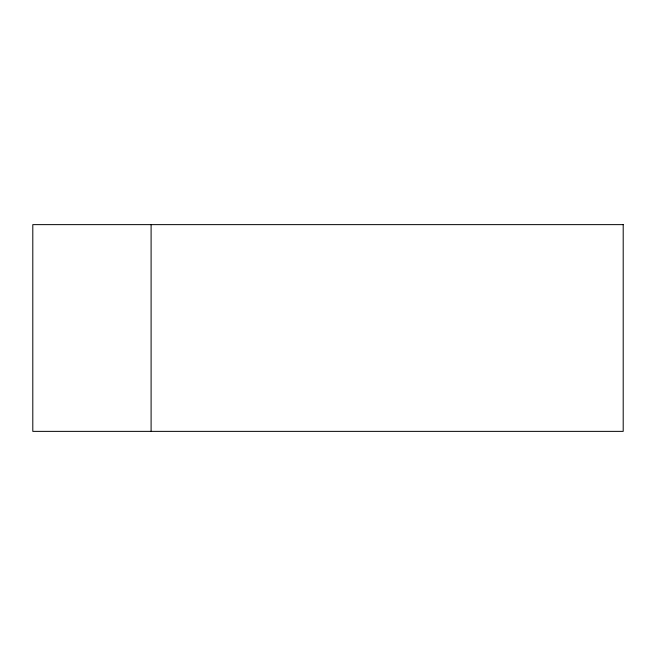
<?xml version="1.0" encoding="UTF-8"?>
<svg xmlns="http://www.w3.org/2000/svg" width="656" height="656" viewBox="0 0 656 656"><rect width="100%" height="100%" fill="white"/><g stroke="black" fill="none" stroke-linecap="round" stroke-linejoin="round"><path stroke-width="0.98" d="M151.101 224.631L151.101 431.369M623.2 224.631L32.8 224.631L32.8 431.369L623.2 431.369L623.2 224.631"/></g></svg>
